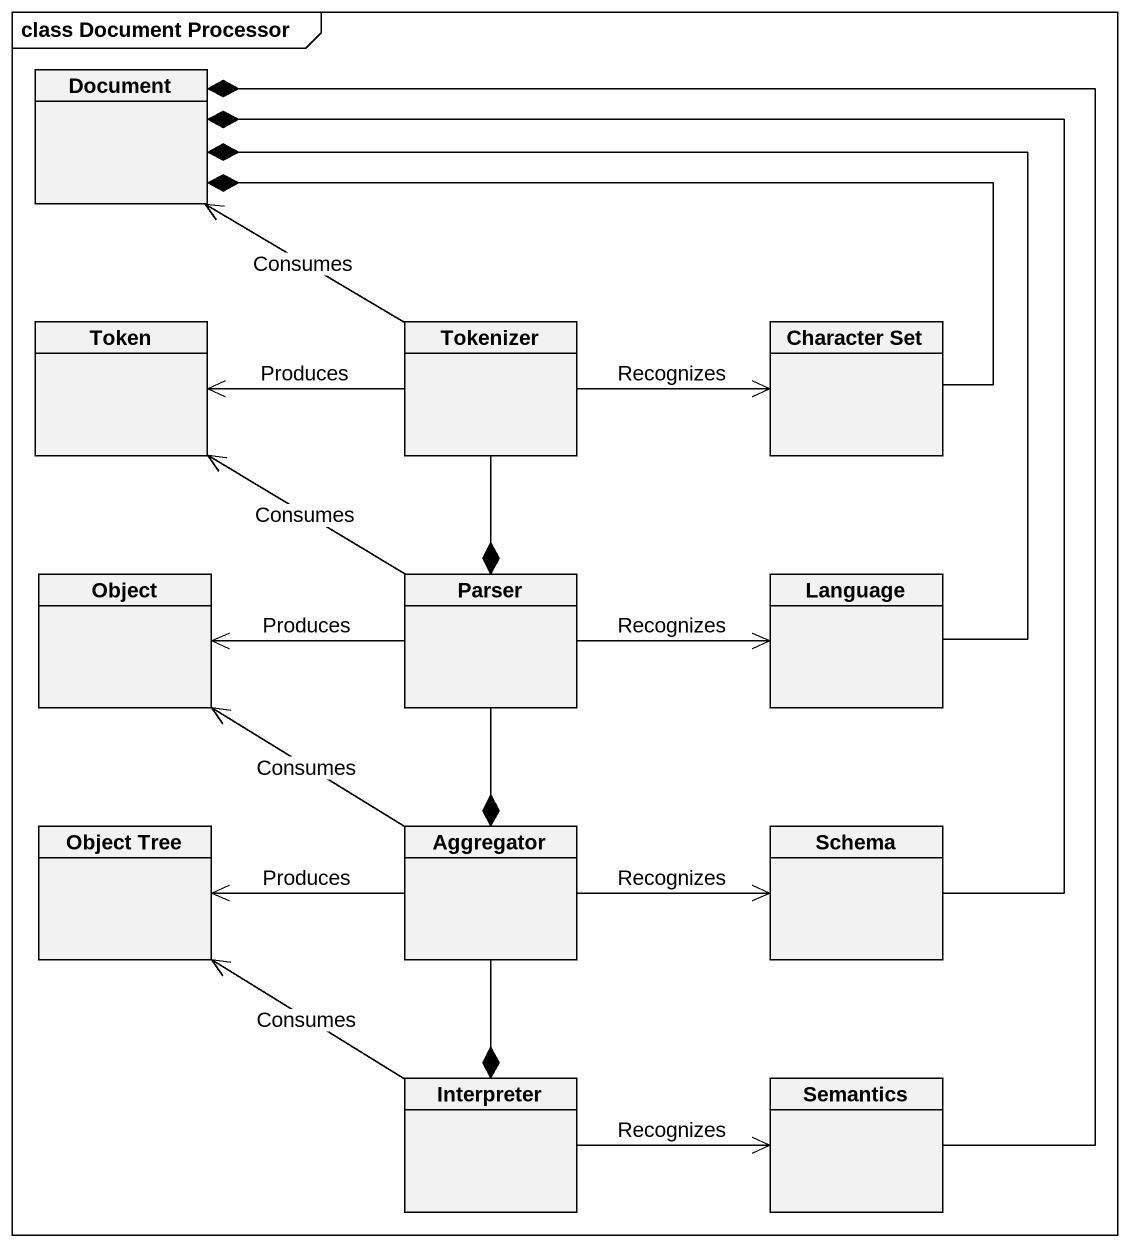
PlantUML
@startuml
mainframe class Document Processor
hide circle
hide empty members
class Document
class Token
class Tokenizer
class "Character Set" as Character_Set
class "Object" as Object_
class Parser
class Language
class "Object Tree" as Object_Tree
class Aggregator
class Schema
class Interpreter
class Semantics
Tokenizer -up-> Document : Consumes
Tokenizer -left-> Token : Produces
Tokenizer -right-> Character_Set : Recognizes
Tokenizer --* Parser
Character_Set -left-* Document
Parser -up-> Token : Consumes
Parser -left-> Object_ : Produces
Parser -right-> Language : Recognizes
Parser --* Aggregator
Language -up-* Document
Aggregator -up-> Object_ : Consumes
Aggregator -left-> Object_Tree : Produces
Aggregator -right-> Schema : Recognizes
Aggregator --* Interpreter
Schema -up-* Document
Interpreter -up-> Object_Tree : Consumes
Interpreter -right-> Semantics : Recognizes
Semantics -up-* Document
@enduml
